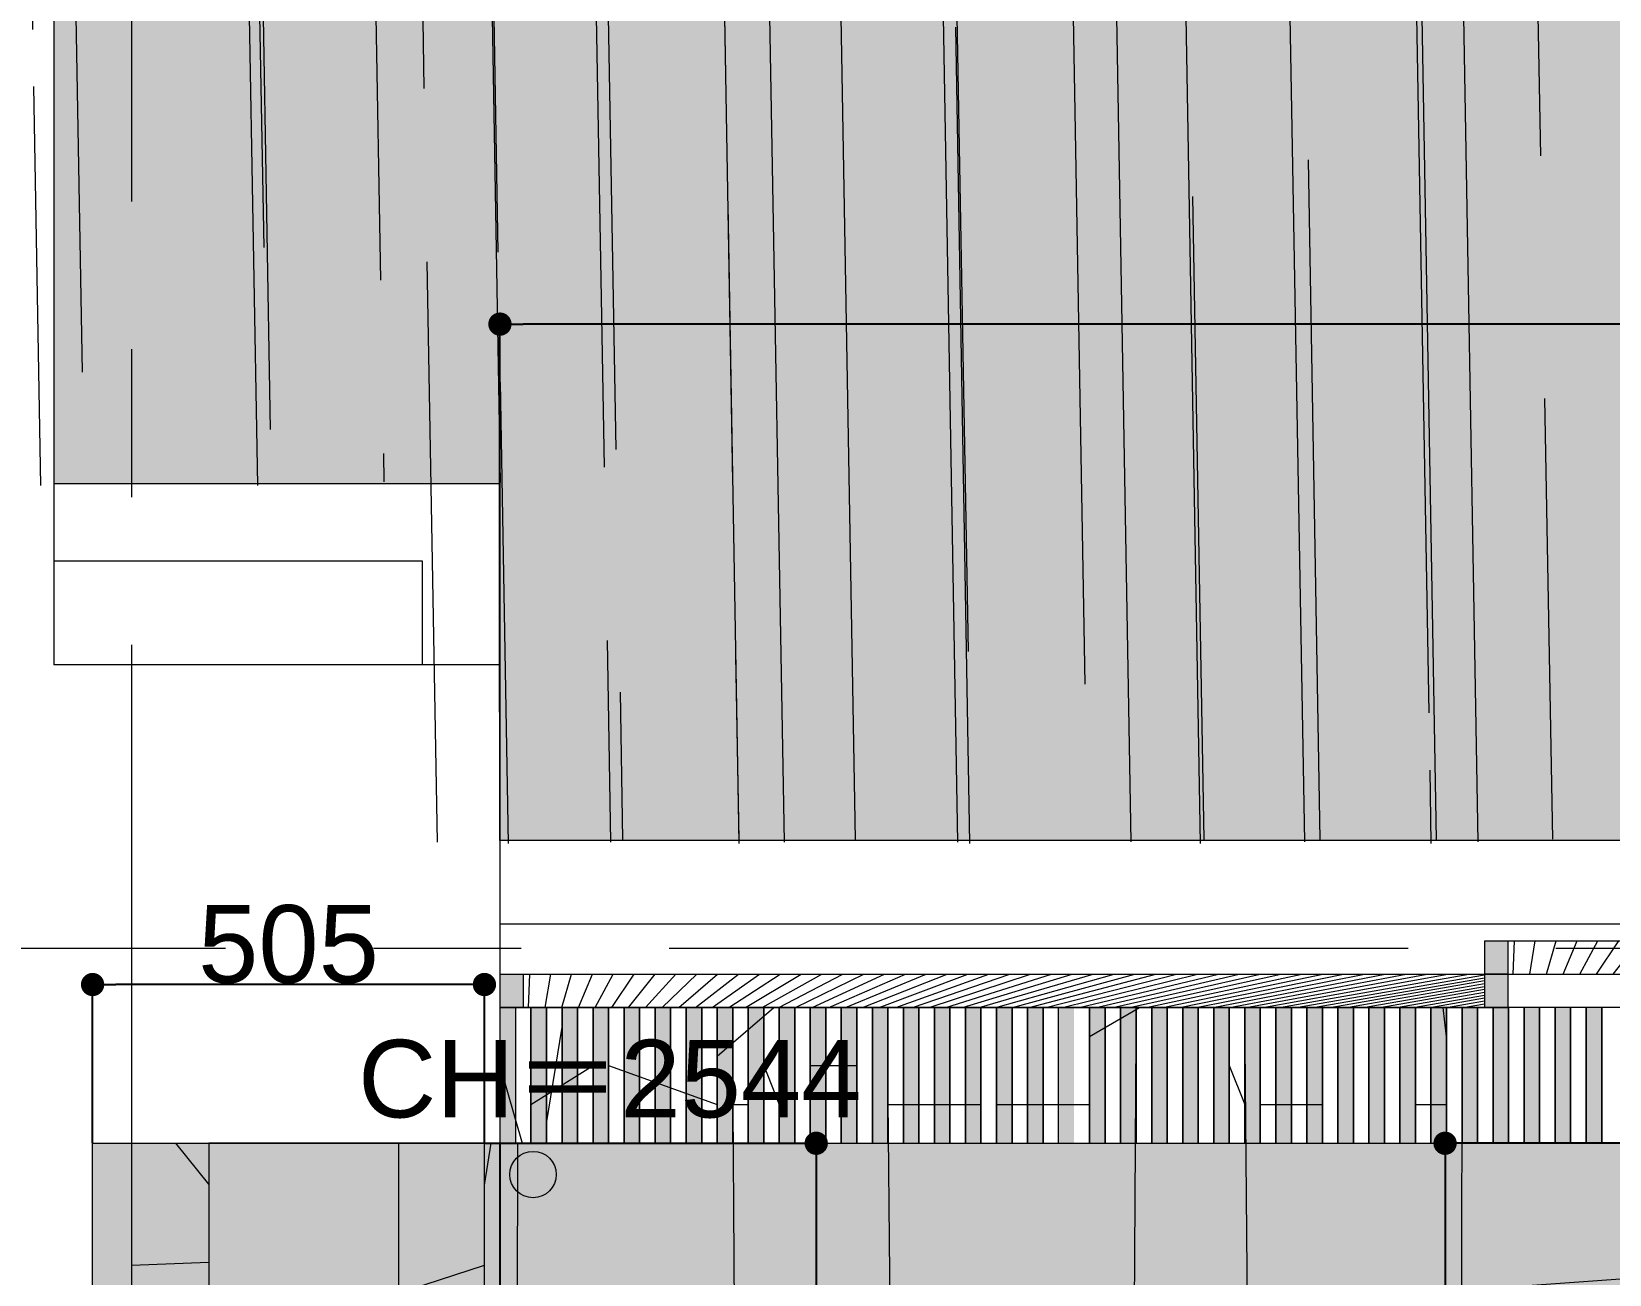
# Model space of a CAD drawing. Header units: millimetres. Extents: x 0 to 1313252738, y -131 to 560100888.
# Drawn here: x 1312631225 to 1312633259, y 560040992 to 560042593 of the extents above; entities that cross this region are included whole.
import ezdxf

# ---------------------------------------------------------------- set-up
doc = ezdxf.new("R2010")
doc.units = ezdxf.units.MM
doc.linetypes.add('CENTERX2', pattern=[101.60000000000001, 63.5, -12.7, 12.7, -12.7])
doc.layers.get('0').update_dxf_attribs({"lineweight": 0})
for name, color, linetype, lineweight in [('0001実測値', 10, 'Continuous', 0), ('0002CH現状', 5, 'Continuous', 0), ('001通り芯', 6, 'CENTERX2', 0), ('002外周躯体', 7, 'Continuous', 13), ('003間仕切り', 7, 'Continuous', 13), ('004寸法', 7, 'Continuous', 0), ('005床材(石)', 7, 'Continuous', 0), ('006サウナヒータ-', 7, 'Continuous', 0), ('009床', 7, 'Continuous', 5), ('グレーチング', 7, 'Continuous', 0), ('建具', 7, 'Continuous', 0), ('棚(木)', 7, 'Continuous', 0), ('石ベンチ', 7, 'Continuous', 13)]:
    doc.layers.add(name, color=color, linetype=linetype, lineweight=lineweight)
doc.styles.add('onnjuku', font='arial.ttf')
doc.dimstyles.new('onnjuku', dxfattribs={"dimtxt": 100, "dimasz": 30, "dimexe": 1.25, "dimexo": 0.625, "dimtad": 1, "dimdec": 0, "dimtxsty": 'onnjuku', "dimblk": 'DOT', "dimcen": 2.5, "dimadec": 0, "dimazin": 0, "dimtfac": 1, "dimtdec": 0, "dimtmove": 0, "dimatfit": 3, "dimfxl": 500, "dimfxlon": 1, "dimarcsym": 0})
pattern_1 = [(180, (68091.55091500282, -10975.83522522449), (-1.42e-14, -228.6), []), (270, (68091.55091500282, -10975.83522522449), (228.6, -4.26e-14), [])]

# ---------------------------------------------------------------- blocks, each defined once
blk = doc.blocks.new('_Dot')
at = {"color": 0, "linetype": 'ByBlock', "lineweight": -2}
blk.add_line((-0.5, 0), (-1, 0), dxfattribs=at)
at = {"color": 0, "linetype": 'ByBlock', "const_width": 0.5}
blk.add_lwpolyline([(-0.25, 0, 1), (0.25, 0, 1)], format="xyb", close=True, dxfattribs=at)
blk = doc.blocks.new('*D136')
at = {"layer": '0001実測値', "color": 0, "lineweight": -2, "transparency": 16777216}
for p, q in [((1312631829.125972, 560041716.4183012), (1312631829.125972, 560042217.6683012)), ((1312638144.125972, 560042216.4183012), (1312631859.125972, 560042216.4183012)), ((1312638174.125972, 560041716.4183012), (1312638174.125972, 560042217.6683012))]:
    blk.add_line(p, q, dxfattribs=at)
at = {"layer": 'Defpoints', "color": 0, "transparency": 16777216}
for p in [(1312631829.125972, 560042216.4183012), (1312631829.125972, 560041160.733134), (1312638174.125972, 560041160.733134)]:
    blk.add_point(p, dxfattribs=at)
at = {"layer": '0001実測値', "color": 0, "lineweight": -2, "transparency": 16777216, "xscale": 30, "yscale": 30, "zscale": 30, "rotation": 180}
blk.add_blockref('_Dot', (1312631829.125972, 560042216.4183012), dxfattribs=at)
at = {"layer": '0001実測値', "color": 0, "lineweight": -2, "transparency": 16777216, "xscale": 30, "yscale": 30, "zscale": 30}
blk.add_blockref('_Dot', (1312638174.125972, 560042216.4183012), dxfattribs=at)
at = {"layer": '0001実測値', "color": 0, "transparency": 16777216, "insert": (1312635001.625972, 560042268.1347065), "char_height": 100, "attachment_point": 5, "style": 'onnjuku'}
blk.add_mtext('6345', dxfattribs=at)
blk = doc.blocks.new('*D137')
at = {"layer": '0002CH現状', "color": 0, "lineweight": -2, "transparency": 16777216}
for p, q in [((1312631829.125972, 560041160.1081394), (1312631829.125972, 560040782.1700566)), ((1312638174.125972, 560041160.1081394), (1312638174.125972, 560040782.1700566)), ((1312631859.125972, 560040783.4200566), (1312638144.125972, 560040783.4200566))]:
    blk.add_line(p, q, dxfattribs=at)
at = {"layer": 'Defpoints', "color": 0, "transparency": 16777216}
for p in [(1312631829.125972, 560041160.7331394), (1312638174.125972, 560041160.7331394), (1312638174.125972, 560040783.4200566)]:
    blk.add_point(p, dxfattribs=at)
at = {"layer": '0002CH現状', "color": 0, "lineweight": -2, "transparency": 16777216, "xscale": 30, "yscale": 30, "zscale": 30, "rotation": 180}
blk.add_blockref('_Dot', (1312631829.125972, 560040783.4200566), dxfattribs=at)
at = {"layer": '0002CH現状', "color": 0, "lineweight": -2, "transparency": 16777216, "xscale": 30, "yscale": 30, "zscale": 30}
blk.add_blockref('_Dot', (1312638174.125972, 560040783.4200566), dxfattribs=at)
at = {"layer": '0002CH現状', "color": 0, "transparency": 16777216, "insert": (1312635001.625972, 560040835.1023554), "char_height": 100, "attachment_point": 5, "style": 'onnjuku'}
blk.add_mtext('6296', dxfattribs=at)
blk = doc.blocks.new('*D98')
at = {"layer": '004寸法', "color": 0, "lineweight": -2, "transparency": 16777216}
for p, q in [((1312633428.500973, 560041160.7331343), (1312633046.034427, 560041160.7331343)), ((1312633047.284427, 560041130.7331343), (1312633047.284427, 560038360.7331344)), ((1312633428.500973, 560038330.7331344), (1312633046.034427, 560038330.7331344))]:
    blk.add_line(p, q, dxfattribs=at)
at = {"layer": 'Defpoints', "color": 0, "transparency": 16777216}
for p in [(1312633429.125973, 560041160.7331343), (1312633047.284427, 560038330.7331344), (1312633429.125973, 560038330.7331344)]:
    blk.add_point(p, dxfattribs=at)
at = {"layer": '004寸法', "color": 0, "lineweight": -2, "transparency": 16777216, "xscale": 30, "yscale": 30, "zscale": 30}
for p, rotation in [((1312633047.284427, 560041160.7331343), 90), ((1312633047.284427, 560038330.7331344), 270)]:
    blk.add_blockref('_Dot', p, dxfattribs=dict(at, rotation=rotation))
at = {"layer": '004寸法', "color": 0, "transparency": 16777216, "insert": (1312632995.568022, 560039745.7331339), "char_height": 100, "attachment_point": 5, "rotation": 90, "style": 'onnjuku'}
blk.add_mtext('2830', dxfattribs=at)
blk = doc.blocks.new('*D116')
at = {"layer": '004寸法', "color": 0, "lineweight": -2, "transparency": 16777216}
for p, q in [((1312631809.750972, 560041160.7331394), (1312632238.045598, 560041160.7331394)), ((1312632236.795598, 560041130.7331394), (1312632236.795598, 560036022.2331343)), ((1312631809.750972, 560035992.2331343), (1312632238.045598, 560035992.2331343))]:
    blk.add_line(p, q, dxfattribs=at)
at = {"layer": 'Defpoints', "color": 0, "transparency": 16777216}
for p in [(1312631809.125972, 560041160.7331394), (1312631809.125972, 560035992.2331343), (1312632236.795598, 560035992.2331343)]:
    blk.add_point(p, dxfattribs=at)
at = {"layer": '004寸法', "color": 0, "lineweight": -2, "transparency": 16777216, "xscale": 30, "yscale": 30, "zscale": 30}
for p, rotation in [((1312632236.795598, 560041160.7331394), 90), ((1312632236.795598, 560035992.2331343), 270)]:
    blk.add_blockref('_Dot', p, dxfattribs=dict(at, rotation=rotation))
at = {"layer": '004寸法', "color": 0, "transparency": 16777216, "insert": (1312632185.113299, 560038576.4831363), "char_height": 100, "attachment_point": 5, "rotation": 90, "style": 'onnjuku'}
blk.add_mtext('5169', dxfattribs=at)
blk = doc.blocks.new('*D117')
at = {"layer": '004寸法', "color": 0, "lineweight": -2, "transparency": 16777216}
for p, q in [((1312631304.125972, 560041161.3581394), (1312631304.125972, 560041366.5473938)), ((1312631779.125971, 560041365.2973938), (1312631334.125972, 560041365.2973938)), ((1312631809.125971, 560041161.3581392), (1312631809.125971, 560041366.5473938))]:
    blk.add_line(p, q, dxfattribs=at)
at = {"layer": 'Defpoints', "color": 0, "transparency": 16777216}
for p in [(1312631304.125972, 560041365.2973938), (1312631304.125972, 560041160.7331392), (1312631809.125971, 560041160.7331392)]:
    blk.add_point(p, dxfattribs=at)
at = {"layer": '004寸法', "color": 0, "lineweight": -2, "transparency": 16777216, "xscale": 30, "yscale": 30, "zscale": 30, "rotation": 180}
blk.add_blockref('_Dot', (1312631304.125972, 560041365.2973938), dxfattribs=at)
at = {"layer": '004寸法', "color": 0, "lineweight": -2, "transparency": 16777216, "xscale": 30, "yscale": 30, "zscale": 30}
blk.add_blockref('_Dot', (1312631809.125971, 560041365.2973938), dxfattribs=at)
at = {"layer": '004寸法', "color": 0, "transparency": 16777216, "insert": (1312631556.625972, 560041416.9796927), "char_height": 100, "attachment_point": 5, "style": 'onnjuku'}
blk.add_mtext('505', dxfattribs=at)

msp = doc.modelspace()

# ---------------------------------------------------------------- hatches: boundary and pattern name
at = {"layer": '0002CH現状', "transparency": 33554687}
h = msp.add_hatch(color=5, dxfattribs=at)
h.dxf.hatch_style = 1
h.paths.add_polyline_path([(1312631841.860648, 560041120.4146897, 1), (1312631901.675603, 560041120.4146897, 1)])
at = {"layer": '005床材(石)', "true_color": 0x4a4a4a, "transparency": 33554597}
h = msp.add_hatch(color=251, dxfattribs=at)
h.dxf.hatch_style = 1
h.paths.add_polyline_path([(1312631454.125972, 560041160.7331392), (1312631354.125972, 560041160.7331392), (1312631354.125972, 560035992.2331342), (1312631454.125972, 560035992.2331342)])
h.paths.add_polyline_path([(1312631354.125972, 560041160.7331392), (1312631304.125972, 560041160.7331392), (1312631304.125972, 560035992.2331342), (1312631354.125972, 560035992.2331342)])
h.paths.add_polyline_path([(1312631809.125971, 560041160.7331392), (1312631454.125972, 560041160.7331392), (1312631454.125972, 560035992.2331342), (1312631809.125971, 560035992.2331342)])
at = {"layer": '005床材(石)', "true_color": 0x939598, "transparency": 33554556}
h = msp.add_hatch(color=252, dxfattribs=at)
h.dxf.hatch_style = 1
h.paths.add_polyline_path([(1312636513.966737, 560036011.4351348), (1312638713.966737, 560036011.4351348), (1312638704.125972, 560038330.733134), (1312633429.125972, 560038330.733134), (1312633429.125972, 560041160.7331392), (1312631829.125972, 560041160.7331392), (1312631809.125971, 560041160.7331392), (1312631809.125972, 560035992.2331342), (1312631854.125972, 560035992.2331342), (1312632134.125972, 560035992.2331342), (1312632134.125972, 560035967.233134), (1312631854.125972, 560035967.233134), (1312631854.125972, 560035762.233134), (1312632949.125972, 560035762.233134), (1312632949.125972, 560035967.233134), (1312632709.125972, 560035967.233134), (1312632709.125972, 560035992.2331342), (1312633219.125972, 560035992.2331342), (1312633219.125972, 560035967.233134), (1312632979.125972, 560035967.233134), (1312632979.125972, 560035762.233134), (1312634029.125972, 560035762.233134), (1312634029.125972, 560035967.233134), (1312633794.125972, 560035967.233134), (1312633794.125972, 560035992.2331342), (1312634059.125972, 560035992.2331342), (1312634059.125972, 560035762.233134), (1312636504.125972, 560035762.233134), (1312636504.125972, 560035862.233134), (1312636504.125972, 560035962.233134)])
h.paths.add_polyline_path([(1312635514.125972, 560035037.233134), (1312636484.249844, 560035037.4254731), (1312636484.249844, 560035057.4433168), (1312636484.125972, 560035642.2331342), (1312636484.125972, 560035662.233134), (1312636504.125972, 560035662.233134), (1312636504.125972, 560035762.233134), (1312634059.125972, 560035762.233134), (1312634059.125972, 560034902.233134), (1312634059.125972, 560033177.233134), (1312635514.125972, 560033177.233134)])
h.paths.add_polyline_path([(1312634029.125972, 560035762.233134), (1312632979.125972, 560035762.233134), (1312632979.125972, 560034902.233134), (1312634029.125972, 560034902.233134)])
h.paths.add_polyline_path([(1312632949.125972, 560035762.233134), (1312631854.125972, 560035762.233134), (1312631854.125972, 560034902.233134), (1312632949.125972, 560034902.233134)])
at = {"layer": '006サウナヒータ-', "transparency": 33554556}
h = msp.add_hatch(dxfattribs=at)
h.set_pattern_fill('ANSI37', color=0, scale=72, angle=135)
h.set_pattern_definition(pattern_1)
h.paths.add_polyline_path([(1312633429.125972, 560041160.733134), (1312635001.625972, 560041160.733134), (1312635001.625972, 560041412.233134), (1312634397.125972, 560041412.233134), (1312634397.125972, 560041378.7331392), (1312633098.125972, 560041378.7331392), (1312633098.125972, 560041335.7331392), (1312633109.125987, 560041335.7331392), (1312633109.125987, 560041160.7331328), (1312633109.125987, 560041160.7331327), (1312633109.125987, 560041335.7331392), (1312633089.125987, 560041335.7331392), (1312633089.125987, 560041160.733133), (1312633089.125987, 560041160.7331328), (1312633089.125987, 560041335.7331392), (1312633069.125987, 560041335.7331392), (1312633069.125986, 560041160.7331331), (1312633069.125987, 560041160.733133), (1312633069.125987, 560041335.7331392), (1312633049.125986, 560041335.7331392), (1312633049.125986, 560041160.7331332), (1312633049.125986, 560041160.7331331), (1312633049.125986, 560041335.7331392), (1312633029.125986, 560041335.7331392), (1312633029.125986, 560041160.7331333), (1312633029.125986, 560041160.7331332), (1312633029.125986, 560041335.7331392), (1312633009.125986, 560041335.7331392), (1312633009.125986, 560041160.7331334), (1312633009.125986, 560041160.7331333), (1312633009.125986, 560041335.7331392), (1312632989.125986, 560041335.7331392), (1312632989.125986, 560041160.7331334), (1312632989.125986, 560041160.7331333), (1312632989.125986, 560041335.7331392), (1312632969.125985, 560041335.7331392), (1312632969.125985, 560041160.7331336), (1312632969.125985, 560041160.7331334), (1312632969.125985, 560041335.7331392), (1312632949.125985, 560041335.7331392), (1312632949.125985, 560041160.7331336), (1312632949.125985, 560041160.7331336), (1312632949.125985, 560041335.7331392), (1312632929.125985, 560041335.7331392), (1312632929.125985, 560041160.7331338), (1312632929.125985, 560041160.7331336), (1312632929.125985, 560041335.7331392), (1312632909.125985, 560041335.7331392), (1312632909.125985, 560041160.7331339), (1312632909.125985, 560041160.7331338), (1312632909.125985, 560041335.7331392), (1312632889.125985, 560041335.7331392), (1312632889.125984, 560041160.733134), (1312632889.125985, 560041160.7331339), (1312632889.125985, 560041335.7331392), (1312632869.125984, 560041335.7331392), (1312632869.125984, 560041160.733134), (1312632869.125984, 560041160.733134), (1312632869.125984, 560041335.7331392), (1312632849.125984, 560041335.7331392), (1312632849.125984, 560041160.733134), (1312632849.125984, 560041160.733134), (1312632849.125984, 560041335.7331392), (1312632829.125984, 560041335.7331392), (1312632829.125983, 560041160.7331342), (1312632829.125984, 560041160.733134), (1312632829.125984, 560041335.7331392), (1312632809.125984, 560041335.7331392), (1312632809.125983, 560041160.7331343), (1312632809.125984, 560041160.7331342), (1312632809.125984, 560041335.7331392), (1312632789.125983, 560041335.7331392), (1312632789.125983, 560041160.7331345), (1312632789.125983, 560041160.7331343), (1312632789.125983, 560041335.7331392), (1312632769.125983, 560041335.7331392), (1312632769.125983, 560041160.7331346), (1312632769.125983, 560041160.7331345), (1312632769.125983, 560041335.7331392), (1312632749.125983, 560041335.7331392), (1312632749.125983, 560041160.7331346), (1312632749.125983, 560041160.7331346), (1312632749.125983, 560041335.7331392), (1312632729.125983, 560041335.7331392), (1312632729.125982, 560041160.7331349), (1312632729.125983, 560041160.7331346), (1312632729.125983, 560041335.7331392), (1312632709.125982, 560041335.7331392), (1312632709.125982, 560041160.7331349), (1312632709.125982, 560041160.7331346), (1312632709.125982, 560041335.7331392), (1312632689.125982, 560041335.7331392), (1312632689.125982, 560041160.7331349), (1312632689.125982, 560041160.7331349), (1312632689.125982, 560041335.7331392), (1312632669.125982, 560041335.7331392), (1312632669.125982, 560041160.733135), (1312632669.125982, 560041160.7331349), (1312632669.125982, 560041335.7331392), (1312632649.125982, 560041335.7331392), (1312632649.125981, 560041160.7331351), (1312632649.125982, 560041160.733135), (1312632649.125982, 560041335.7331392), (1312632629.125981, 560041335.7331392), (1312632629.125981, 560041160.7331353), (1312632629.125981, 560041160.7331351), (1312632629.125981, 560041335.7331392), (1312632609.125981, 560041335.7331392), (1312632609.125981, 560041160.7331353), (1312632609.125981, 560041160.7331353), (1312632609.125981, 560041335.7331392), (1312632589.125981, 560041335.7331392), (1312632589.125981, 560041160.7331357), (1312632589.125981, 560041160.7331353), (1312632589.125981, 560041335.7331392), (1312632529.12598, 560041335.7331392), (1312632529.12598, 560041160.7331357), (1312632529.12598, 560041160.7331357), (1312632529.12598, 560041335.7331392), (1312632509.12598, 560041335.7331392), (1312632509.12598, 560041160.7331358), (1312632509.12598, 560041160.7331357), (1312632509.12598, 560041335.7331392), (1312632489.12598, 560041335.7331392), (1312632489.125979, 560041160.733136), (1312632489.12598, 560041160.7331358), (1312632489.12598, 560041335.7331392), (1312632469.125979, 560041335.7331392), (1312632469.125979, 560041160.7331362), (1312632469.125979, 560041160.733136), (1312632469.125979, 560041335.7331392), (1312632449.125979, 560041335.7331392), (1312632449.125979, 560041160.7331363), (1312632449.125979, 560041160.7331362), (1312632449.125979, 560041335.7331392), (1312632429.125979, 560041335.7331392), (1312632429.125979, 560041160.7331363), (1312632429.125979, 560041160.7331363), (1312632429.125979, 560041335.7331392), (1312632409.125979, 560041335.7331392), (1312632409.125979, 560041160.7331363), (1312632409.125979, 560041160.7331363), (1312632409.125979, 560041335.7331392), (1312632389.125979, 560041335.7331392), (1312632389.125978, 560041160.7331365), (1312632389.125979, 560041160.7331363), (1312632389.125979, 560041335.7331392), (1312632369.125978, 560041335.7331392), (1312632369.125978, 560041160.7331367), (1312632369.125978, 560041160.7331365), (1312632369.125978, 560041335.7331392), (1312632349.125978, 560041335.7331392), (1312632349.125978, 560041160.7331368), (1312632349.125978, 560041160.7331367), (1312632349.125978, 560041335.7331392), (1312632329.125978, 560041335.7331392), (1312632329.125978, 560041160.7331369), (1312632329.125978, 560041160.7331368), (1312632329.125978, 560041335.7331392), (1312632309.125978, 560041335.7331392), (1312632309.125977, 560041160.733137), (1312632309.125978, 560041160.7331369), (1312632309.125978, 560041335.7331392), (1312632289.125977, 560041335.7331392), (1312632289.125977, 560041160.7331371), (1312632289.125977, 560041160.733137), (1312632289.125977, 560041335.7331392), (1312632269.125977, 560041335.7331392), (1312632269.125977, 560041160.7331371), (1312632269.125977, 560041160.733137), (1312632269.125977, 560041335.7331392), (1312632249.125977, 560041335.7331392), (1312632249.125977, 560041160.7331372), (1312632249.125977, 560041160.7331371), (1312632249.125977, 560041335.7331392), (1312632229.125977, 560041335.7331392), (1312632229.125976, 560041160.7331372), (1312632229.125977, 560041160.7331372), (1312632229.125977, 560041335.7331392), (1312632209.125977, 560041335.7331392), (1312632209.125976, 560041160.7331374), (1312632209.125977, 560041160.7331372), (1312632209.125977, 560041335.7331392), (1312632189.125976, 560041335.7331392), (1312632189.125976, 560041160.7331376), (1312632189.125976, 560041160.7331374), (1312632189.125976, 560041335.7331392), (1312632169.125976, 560041335.7331392), (1312632169.125976, 560041160.7331377), (1312632169.125976, 560041160.7331376), (1312632169.125976, 560041335.7331392), (1312632149.125976, 560041335.7331392), (1312632149.125976, 560041160.7331378), (1312632149.125976, 560041160.7331377), (1312632149.125976, 560041335.7331392), (1312632129.125975, 560041335.7331392), (1312632129.125975, 560041160.7331378), (1312632129.125975, 560041160.7331377), (1312632129.125975, 560041335.7331392), (1312632109.125975, 560041335.7331392), (1312632109.125975, 560041160.733138), (1312632109.125975, 560041160.7331378), (1312632109.125975, 560041335.7331392), (1312632089.125975, 560041335.7331392), (1312632089.125975, 560041160.733138), (1312632089.125975, 560041160.733138), (1312632089.125975, 560041335.7331392), (1312632069.125975, 560041335.7331392), (1312632069.125974, 560041160.7331381), (1312632069.125975, 560041160.733138), (1312632069.125975, 560041335.7331392), (1312632049.125975, 560041335.7331392), (1312632049.125974, 560041160.7331383), (1312632049.125975, 560041160.7331381), (1312632049.125975, 560041335.7331392), (1312632029.125974, 560041335.7331392), (1312632029.125974, 560041160.7331383), (1312632029.125974, 560041160.7331383), (1312632029.125974, 560041335.7331392), (1312632009.125974, 560041335.7331392), (1312632009.125974, 560041160.7331384), (1312632009.125974, 560041160.7331383), (1312632009.125974, 560041335.7331392), (1312631989.125974, 560041335.7331392), (1312631989.125973, 560041160.7331384), (1312631989.125974, 560041160.7331383), (1312631989.125974, 560041335.7331392), (1312631969.125974, 560041335.7331392), (1312631969.125973, 560041160.7331387), (1312631969.125974, 560041160.7331384), (1312631969.125974, 560041335.7331392), (1312631949.125973, 560041335.7331392), (1312631949.125973, 560041160.7331388), (1312631949.125973, 560041160.7331387), (1312631949.125973, 560041335.7331392), (1312631929.125973, 560041335.7331392), (1312631929.125973, 560041160.7331388), (1312631929.125973, 560041160.7331388), (1312631929.125973, 560041335.7331392), (1312631909.125973, 560041335.7331392), (1312631909.125973, 560041160.7331389), (1312631909.125973, 560041160.7331388), (1312631909.125973, 560041335.7331392), (1312631889.125973, 560041335.7331392), (1312631889.125972, 560041160.7331392), (1312631889.125973, 560041160.7331389), (1312631889.125973, 560041335.7331392), (1312631869.125972, 560041335.7331392), (1312631869.125972, 560041160.7331392), (1312631849.125972, 560041160.7331392), (1312631849.125972, 560041335.7331392), (1312631829.125972, 560041335.7331392), (1312631829.125972, 560041160.7331392), (1312631809.125971, 560041160.7331392), (1312631809.125972, 560035992.2331342), (1312631854.125972, 560035992.2331342), (1312632134.125972, 560035992.2331342), (1312632134.125972, 560035967.233134), (1312631854.125972, 560035967.233134), (1312631854.125972, 560035762.233134), (1312632949.125972, 560035762.233134), (1312632949.125972, 560035967.233134), (1312632709.125972, 560035967.233134), (1312632709.125972, 560035992.2331342), (1312633219.125972, 560035992.2331342), (1312633219.125972, 560035967.233134), (1312632979.125972, 560035967.233134), (1312632979.125972, 560035762.233134), (1312634029.125972, 560035762.233134), (1312634029.125972, 560035967.233134), (1312633794.125972, 560035967.233134), (1312633794.125972, 560035992.2331342), (1312634059.125972, 560035992.2331342), (1312634059.125972, 560035762.233134), (1312636504.125972, 560035762.233134), (1312636504.125972, 560035862.233134), (1312636504.125972, 560035962.233134), (1312636544.972286, 560036012.233134), (1312638744.972287, 560036012.233134), (1312638704.125972, 560038330.733134), (1312633429.125972, 560038330.733134)])
h.paths.add_polyline_path([(1312636484.249844, 560035057.4433168), (1312636484.125972, 560035642.2331342), (1312636484.125972, 560035662.233134), (1312636504.125972, 560035662.233134), (1312636504.125972, 560035762.233134), (1312634059.125972, 560035762.233134), (1312634059.125972, 560034902.233134), (1312634059.125972, 560033177.233134), (1312635514.125972, 560033177.233134), (1312635514.125972, 560035037.233134), (1312636484.249844, 560035037.4254731)])
h.paths.add_polyline_path([(1312634029.125972, 560035762.233134), (1312632979.125972, 560035762.233134), (1312632979.125972, 560034902.233134), (1312634029.125972, 560034902.233134)])
h.paths.add_polyline_path([(1312632949.125972, 560035762.233134), (1312631854.125972, 560035762.233134), (1312631854.125972, 560034902.233134), (1312632949.125972, 560034902.233134)])
at = {"layer": '009床', "true_color": 0x8e5f01, "transparency": 33554687}
h = msp.add_hatch(dxfattribs=at)
h.set_pattern_fill('AR-RROOF', color=46, scale=8.799999999999997, angle=91)
h.set_pattern_definition([(90.99999999999994, (68091.55091500282, -10975.83522522449), (-232.0680729724521, 487.7681431201229), [3352.8, -447.0399999999998, 1117.6, -223.5199999999999]), (90.99999999999994, (67974.61965728263, -10680.54938359552), (-293.3353606855426, -228.6742361308824), [670.5599999999998, -73.76159999999999, 1341.12, -167.64]), (90.99999999999994, (67899.63737076122, -10867.40806441765), (-170.0205928819892, 1159.513331006857), [1788.159999999999, -312.928, 894.0799999999997, -223.5199999999999])])
h.paths.add_polyline_path([(1312638729.125972, 560044912.233134), (1312631354.125972, 560044912.233134), (1312631354.125972, 560042010.7331394), (1312631829.125973, 560042010.7331394), (1312631829.125972, 560041777.233134), (1312631829.125972, 560041550.7331368), (1312635001.625972, 560041550.7331368), (1312636875.125972, 560041550.7331368), (1312636875.125972, 560041550.7331392), (1312636905.125972, 560041550.7331392), (1312638174.125972, 560041550.7331392), (1312638174.125972, 560042010.733134), (1312638729.125972, 560042010.733134)])
at = {"layer": 'グレーチング', "true_color": 0x939598}
h = msp.add_hatch(color=252, dxfattribs=at)
h.dxf.hatch_style = 1
h.paths.add_polyline_path([(1312631849.125972, 560041335.7331392), (1312631829.125972, 560041335.7331392), (1312631829.125972, 560041160.7331392), (1312631849.125972, 560041160.7331392)])
h.paths.add_polyline_path([(1312631889.125973, 560041335.7331392), (1312631869.125972, 560041335.7331392), (1312631869.125972, 560041160.7331392), (1312631889.125972, 560041160.7331392)])
h.paths.add_polyline_path([(1312631929.125973, 560041335.7331392), (1312631909.125973, 560041335.7331392), (1312631909.125973, 560041160.7331392), (1312631929.125973, 560041160.7331392)])
h.paths.add_polyline_path([(1312631969.125974, 560041335.7331392), (1312631949.125973, 560041335.7331392), (1312631949.125973, 560041160.7331392), (1312631969.125973, 560041160.7331392)])
h.paths.add_polyline_path([(1312632009.125974, 560041335.7331392), (1312631989.125974, 560041335.7331392), (1312631989.125974, 560041160.7331392), (1312632009.125974, 560041160.7331392)])
h.paths.add_polyline_path([(1312632049.125975, 560041335.7331392), (1312632029.125974, 560041335.7331392), (1312632029.125974, 560041160.7331392), (1312632049.125974, 560041160.7331392)])
h.paths.add_polyline_path([(1312632089.125975, 560041335.7331389), (1312632069.125975, 560041335.7331389), (1312632069.125975, 560041160.7331392), (1312632089.125975, 560041160.7331392)])
h.paths.add_polyline_path([(1312632129.125975, 560041335.7331389), (1312632109.125975, 560041335.7331389), (1312632109.125975, 560041160.7331392), (1312632129.125975, 560041160.7331392)])
h.paths.add_polyline_path([(1312632169.125976, 560041335.7331389), (1312632149.125976, 560041335.7331389), (1312632149.125976, 560041160.7331392), (1312632169.125976, 560041160.7331392)])
h.paths.add_polyline_path([(1312632209.125977, 560041335.7331389), (1312632189.125976, 560041335.7331389), (1312632189.125976, 560041160.7331392), (1312632209.125976, 560041160.7331392)])
h.paths.add_polyline_path([(1312632249.125977, 560041335.7331389), (1312632229.125977, 560041335.7331389), (1312632229.125977, 560041160.7331392), (1312632249.125977, 560041160.7331392)])
h.paths.add_polyline_path([(1312632289.125977, 560041335.7331389), (1312632269.125977, 560041335.7331389), (1312632269.125977, 560041160.7331392), (1312632289.125977, 560041160.7331392)])
h.paths.add_polyline_path([(1312632329.125978, 560041335.7331389), (1312632309.125978, 560041335.7331389), (1312632309.125978, 560041160.7331392), (1312632329.125978, 560041160.7331392)])
h.paths.add_polyline_path([(1312632369.125978, 560041335.7331388), (1312632349.125978, 560041335.7331388), (1312632349.125978, 560041160.7331392), (1312632369.125978, 560041160.7331392)])
h.paths.add_polyline_path([(1312632409.125979, 560041335.7331388), (1312632389.125979, 560041335.7331388), (1312632389.125979, 560041160.7331392), (1312632409.125979, 560041160.7331392)])
h.paths.add_polyline_path([(1312632449.125979, 560041335.7331388), (1312632429.125979, 560041335.7331388), (1312632429.125979, 560041160.7331392), (1312632449.125979, 560041160.7331392)])
h.paths.add_polyline_path([(1312632489.12598, 560041335.7331388), (1312632469.125979, 560041335.7331388), (1312632469.125979, 560041160.7331392), (1312632489.125979, 560041160.7331392)])
h.paths.add_polyline_path([(1312632529.12598, 560041335.7331387), (1312632509.12598, 560041335.7331387), (1312632509.12598, 560041160.7331392), (1312632529.12598, 560041160.7331392)])
h = msp.add_hatch(color=252, dxfattribs=at)
h.dxf.hatch_style = 1
h.paths.add_polyline_path([(1312632569.125981, 560041335.7331357), (1312632549.125981, 560041335.7331357), (1312632549.125981, 560041160.7331357), (1312632569.125981, 560041160.7331357)])
h.paths.add_polyline_path([(1312632609.125981, 560041335.7331357), (1312632589.125981, 560041335.7331357), (1312632589.125981, 560041160.7331357), (1312632609.125981, 560041160.7331357)])
h.paths.add_polyline_path([(1312632649.125982, 560041335.7331353), (1312632629.125981, 560041335.7331353), (1312632629.125981, 560041160.7331357), (1312632649.125981, 560041160.7331357)])
h.paths.add_polyline_path([(1312632689.125982, 560041335.7331353), (1312632669.125982, 560041335.7331353), (1312632669.125982, 560041160.7331357), (1312632689.125982, 560041160.7331357)])
h.paths.add_polyline_path([(1312632729.125983, 560041335.7331353), (1312632709.125982, 560041335.7331353), (1312632709.125982, 560041160.7331357), (1312632729.125982, 560041160.7331357)])
h.paths.add_polyline_path([(1312632769.125983, 560041335.7331353), (1312632749.125983, 560041335.7331353), (1312632749.125983, 560041160.7331357), (1312632769.125983, 560041160.7331357)])
h.paths.add_polyline_path([(1312632809.125984, 560041335.7331353), (1312632789.125983, 560041335.7331353), (1312632789.125983, 560041160.7331357), (1312632809.125983, 560041160.7331357)])
h.paths.add_polyline_path([(1312632849.125984, 560041335.7331353), (1312632829.125984, 560041335.7331353), (1312632829.125984, 560041160.7331357), (1312632849.125984, 560041160.7331357)])
h.paths.add_polyline_path([(1312632889.125985, 560041335.7331353), (1312632869.125984, 560041335.7331353), (1312632869.125984, 560041160.7331357), (1312632889.125984, 560041160.7331357)])
h.paths.add_polyline_path([(1312632929.125985, 560041335.7331351), (1312632909.125985, 560041335.7331353), (1312632909.125985, 560041160.7331357), (1312632929.125985, 560041160.7331357)])
h.paths.add_polyline_path([(1312632969.125985, 560041335.7331351), (1312632949.125985, 560041335.7331351), (1312632949.125985, 560041160.7331357), (1312632969.125985, 560041160.7331357)])
h.paths.add_polyline_path([(1312633009.125986, 560041335.7331351), (1312632989.125986, 560041335.7331351), (1312632989.125986, 560041160.7331357), (1312633009.125986, 560041160.7331357)])
h.paths.add_polyline_path([(1312633049.125986, 560041335.7331351), (1312633029.125986, 560041335.7331351), (1312633029.125986, 560041160.7331357), (1312633049.125986, 560041160.7331357)])
h.paths.add_polyline_path([(1312633089.125987, 560041335.733135), (1312633069.125987, 560041335.733135), (1312633069.125987, 560041160.7331357), (1312633089.125987, 560041160.7331357)])
h.paths.add_polyline_path([(1312633129.125987, 560041335.733135), (1312633109.125987, 560041335.733135), (1312633109.125987, 560041160.7331357), (1312633129.125987, 560041160.7331357)])
h.paths.add_polyline_path([(1312633169.125988, 560041335.733135), (1312633149.125988, 560041335.733135), (1312633149.125987, 560041160.7331357), (1312633169.125988, 560041160.7331357)])
h.paths.add_polyline_path([(1312633209.125988, 560041335.733135), (1312633189.125988, 560041335.733135), (1312633189.125988, 560041160.7331357), (1312633209.125988, 560041160.7331357)])
h.paths.add_polyline_path([(1312633249.125989, 560041335.7331349), (1312633229.125989, 560041335.7331349), (1312633229.125989, 560041160.7331357), (1312633249.125989, 560041160.7331357)])
at = {"layer": '建具', "true_color": 0x636466}
h = msp.add_hatch(color=251, dxfattribs=at)
h.dxf.hatch_style = 1
h.paths.add_polyline_path([(1312633128.125972, 560041421.7331392), (1312633098.125972, 560041421.7331392), (1312633098.125972, 560041378.7331392), (1312633128.125972, 560041378.7331392)])
at = {"layer": '建具', "true_color": 0x7aafdf}
h = msp.add_hatch(dxfattribs=at)
h.set_pattern_fill('ANSI31', color=143, scale=3.5, angle=163.9999999999999)
h.set_pattern_definition([(209, (99725.29896211623, -6545.955320239066), (5.387446904987415, -9.719211495586537), [])])
h.paths.add_polyline_path([(1312634367.125972, 560041421.7331392), (1312633128.125972, 560041421.7331392), (1312633128.125972, 560041378.7331392), (1312634367.125972, 560041378.7331392)])
at = {"layer": '建具', "true_color": 0x636466}
h = msp.add_hatch(color=251, dxfattribs=at)
h.dxf.hatch_style = 1
h.paths.add_polyline_path([(1312631859.125972, 560041378.7331392), (1312631829.125972, 560041378.7331392), (1312631829.125972, 560041335.7331392), (1312631859.125972, 560041335.7331392)])
at = {"layer": '建具', "true_color": 0x7aafdf}
h = msp.add_hatch(dxfattribs=at)
h.set_pattern_fill('ANSI31', color=143, scale=3.5, angle=163.9999999999999)
h.set_pattern_definition([(209, (98456.29896211623, -6588.955320239067), (5.387446904987415, -9.719211495586537), [])])
h.paths.add_polyline_path([(1312633098.125972, 560041378.7331392), (1312631859.125972, 560041378.7331392), (1312631859.125972, 560041335.7331392), (1312633098.125972, 560041335.7331392)])
at = {"layer": '建具', "true_color": 0x636466}
h = msp.add_hatch(color=251, dxfattribs=at)
h.dxf.hatch_style = 1
h.paths.add_polyline_path([(1312633128.125972, 560041378.7331392), (1312633098.125972, 560041378.7331392), (1312633098.125972, 560041335.7331392), (1312633128.125972, 560041335.7331392)])
at = {"layer": '棚(木)', "true_color": 0xe6c6a8, "transparency": 33554556}
h = msp.add_hatch(color=9, dxfattribs=at)
h.dxf.hatch_style = 1
h.paths.add_polyline_path([(1312638729.125972, 560044912.233134), (1312631354.125972, 560044912.233134), (1312631354.125972, 560042010.7331394), (1312631829.125973, 560042010.7331394), (1312631829.125972, 560041777.233134), (1312631829.125972, 560041550.7331368), (1312635001.625972, 560041550.7331368), (1312636875.125972, 560041550.7331368), (1312636875.125972, 560041550.7331392), (1312636905.125972, 560041550.7331392), (1312638174.125972, 560041550.7331392), (1312638174.125972, 560042010.733134), (1312638729.125972, 560042010.733134)])
h.paths.add_polyline_path([(1312631354.125972, 560044912.233134), (1312631254.125972, 560044912.233134), (1312631254.125972, 560042010.7331394), (1312631354.125972, 560042010.7331394)])
at = {"layer": '石ベンチ', "true_color": 0x636466}
h = msp.add_hatch(dxfattribs=at)
h.set_pattern_fill('ANSI37', color=251, scale=72, angle=135)
h.set_pattern_definition(pattern_1)
h.paths.add_polyline_path([(1312631809.125971, 560041160.7331394), (1312631454.125972, 560041160.7331394), (1312631454.125972, 560035992.2331342), (1312631809.125972, 560035992.2331342)])
h.paths.add_polyline_path([(1312631454.125972, 560041160.7331392), (1312631354.125973, 560041160.7331392), (1312631354.125972, 560035992.2331342), (1312631454.125972, 560035992.2331342)])

# ---------------------------------------------------------------- linework, layer by layer
at = {"layer": '0002CH現状'}
msp.add_circle((1312631871.768126, 560041120.4146897), 29.90747730745687, dxfattribs=at)
at = {"layer": '001通り芯', "ltscale": 15}
for p, q in [((1312631354.125972, 560049423.0251412), (1312631354.125972, 560030377.2331343)), ((1312622903.022148, 560041412.233134), (1312652103.029505, 560041412.233134))]:
    msp.add_line(p, q, dxfattribs=at)
at = {"layer": '002外周躯体'}
for p, q in [((1312631254.125972, 560046712.233134), (1312631254.125972, 560041777.233134)), ((1312631829.125972, 560041777.233134), (1312631254.125972, 560041777.233134)), ((1312631304.125972, 560030877.2331343), (1312631304.125972, 560041160.7331392)), ((1312631304.125972, 560041160.7331392), (1312631829.125972, 560041160.7331394)), ((1312631354.125972, 560041160.7331392), (1312631829.125972, 560041160.7331392))]:
    msp.add_line(p, q, dxfattribs=at)
at = {"layer": '003間仕切り'}
for p, q in [((1312631829.125972, 560041777.233134), (1312631829.125973, 560042010.7331394)), ((1312631729.125972, 560041777.233134), (1312631729.125972, 560041910.7331394)), ((1312631829.125972, 560041710.733134), (1312631829.125972, 560041777.233134)), ((1312631829.125972, 560041777.233134), (1312631829.125972, 560041187.233134)), ((1312638174.125972, 560041550.733134), (1312631829.125972, 560041550.7331392)), ((1312638174.125972, 560041443.2331342), (1312631829.125972, 560041443.2331392))]:
    msp.add_line(p, q, dxfattribs=at)
at = {"layer": '005床材(石)'}
for points in [[(1312631304.125972, 560041160.7331392), (1312631454.125972, 560041160.7331392), (1312631454.125972, 560035992.2331342), (1312631304.125972, 560035992.2331342)], [(1312631454.125972, 560035992.2331342), (1312631809.125971, 560035992.2331342), (1312631809.125971, 560041160.7331392), (1312631454.125972, 560041160.7331392)]]:
    msp.add_lwpolyline(points, close=True, dxfattribs=at)
at = {"layer": 'グレーチング'}
for p, q in [((1312638174.125972, 560041335.733134), (1312631829.125972, 560041335.7331392)), ((1312631849.125972, 560041335.7331392), (1312631849.125972, 560041160.7331392)), ((1312631849.125972, 560041335.7331392), (1312631849.125972, 560041160.7331392)), ((1312631869.125972, 560041160.7331392), (1312631869.125972, 560041335.7331392)), ((1312631869.125972, 560041335.7331392), (1312631869.125972, 560041160.7331392)), ((1312631869.125972, 560041160.7331392), (1312631869.125972, 560041335.7331389)), ((1312631889.125972, 560041160.7331392), (1312631889.125973, 560041335.7331389)), ((1312631889.125973, 560041335.7331389), (1312631889.125973, 560041160.7331389)), ((1312631909.125973, 560041160.7331389), (1312631909.125973, 560041335.7331389)), ((1312631909.125973, 560041335.7331389), (1312631909.125973, 560041160.7331388)), ((1312631929.125973, 560041160.7331388), (1312631929.125973, 560041335.7331388)), ((1312631929.125973, 560041335.7331388), (1312631929.125973, 560041160.7331388)), ((1312631949.125973, 560041160.7331388), (1312631949.125973, 560041335.7331387)), ((1312631949.125973, 560041335.7331387), (1312631949.125973, 560041160.7331387)), ((1312631969.125973, 560041160.7331387), (1312631969.125974, 560041335.7331384)), ((1312631969.125974, 560041335.7331384), (1312631969.125974, 560041160.7331384)), ((1312631989.125973, 560041160.7331384), (1312631989.125974, 560041335.7331383)), ((1312631989.125974, 560041335.7331384), (1312631989.125974, 560041160.7331384)), ((1312631989.125974, 560041335.7331383), (1312631989.125974, 560041160.7331383)), ((1312632009.125974, 560041160.7331384), (1312632009.125974, 560041335.7331383)), ((1312632009.125974, 560041335.7331383), (1312632009.125974, 560041160.7331383)), ((1312632009.125974, 560041160.7331383), (1312632009.125974, 560041335.7331383)), ((1312632029.125974, 560041160.7331383), (1312632029.125974, 560041335.7331383)), ((1312632029.125974, 560041335.7331383), (1312632029.125974, 560041160.7331383)), ((1312632049.125974, 560041160.7331383), (1312632049.125975, 560041335.7331381)), ((1312632049.125975, 560041335.7331381), (1312632049.125975, 560041160.7331381)), ((1312632069.125974, 560041160.7331381), (1312632069.125975, 560041335.7331381)), ((1312632069.125975, 560041335.7331381), (1312632069.125975, 560041160.733138)), ((1312632089.125975, 560041160.733138), (1312632089.125975, 560041335.733138)), ((1312632089.125975, 560041335.733138), (1312632089.125975, 560041160.733138)), ((1312632109.125975, 560041160.733138), (1312632109.125975, 560041335.7331378)), ((1312632109.125975, 560041335.7331378), (1312632109.125975, 560041160.7331378)), ((1312632129.125975, 560041160.7331378), (1312632129.125975, 560041335.7331377)), ((1312632129.125975, 560041335.7331378), (1312632129.125975, 560041160.7331378)), ((1312632129.125975, 560041335.7331377), (1312632129.125975, 560041160.7331377)), ((1312632149.125976, 560041160.7331378), (1312632149.125976, 560041335.7331377)), ((1312632149.125976, 560041335.7331377), (1312632149.125976, 560041160.7331377)), ((1312632149.125976, 560041160.7331377), (1312632149.125976, 560041335.7331376)), ((1312632169.125976, 560041160.7331377), (1312632169.125976, 560041335.7331376)), ((1312632169.125976, 560041335.7331376), (1312632169.125976, 560041160.7331376)), ((1312632189.125976, 560041160.7331376), (1312632189.125976, 560041335.7331374)), ((1312632189.125976, 560041335.7331374), (1312632189.125976, 560041160.7331374)), ((1312632209.125976, 560041160.7331374), (1312632209.125977, 560041335.7331372)), ((1312632209.125977, 560041335.7331372), (1312632209.125977, 560041160.7331372)), ((1312632229.125976, 560041160.7331372), (1312632229.125977, 560041335.7331372)), ((1312632229.125977, 560041335.7331372), (1312632229.125977, 560041160.7331372)), ((1312632249.125977, 560041160.7331372), (1312632249.125977, 560041335.7331371)), ((1312632249.125977, 560041335.7331371), (1312632249.125977, 560041160.7331371)), ((1312632269.125977, 560041160.7331371), (1312632269.125977, 560041335.733137)), ((1312632269.125977, 560041335.7331371), (1312632269.125977, 560041160.7331371)), ((1312632269.125977, 560041335.733137), (1312632269.125977, 560041160.733137)), ((1312632289.125977, 560041160.7331371), (1312632289.125977, 560041335.733137)), ((1312632289.125977, 560041335.733137), (1312632289.125977, 560041160.733137)), ((1312632289.125977, 560041160.733137), (1312632289.125977, 560041335.7331369)), ((1312632309.125977, 560041160.733137), (1312632309.125978, 560041335.7331369)), ((1312632309.125978, 560041335.7331369), (1312632309.125978, 560041160.7331369)), ((1312632329.125978, 560041160.7331369), (1312632329.125978, 560041335.7331368)), ((1312632329.125978, 560041335.7331368), (1312632329.125978, 560041160.7331368)), ((1312632349.125978, 560041160.7331368), (1312632349.125978, 560041335.7331367)), ((1312632349.125978, 560041335.7331367), (1312632349.125978, 560041160.7331367)), ((1312632369.125978, 560041160.7331367), (1312632369.125978, 560041335.7331365)), ((1312632369.125978, 560041335.7331365), (1312632369.125978, 560041160.7331365)), ((1312632389.125978, 560041160.7331365), (1312632389.125979, 560041335.7331363)), ((1312632389.125979, 560041335.7331363), (1312632389.125979, 560041160.7331363)), ((1312632409.125979, 560041160.7331363), (1312632409.125979, 560041335.7331363)), ((1312632409.125979, 560041335.7331363), (1312632409.125979, 560041160.7331363)), ((1312632409.125979, 560041335.7331363), (1312632409.125979, 560041160.7331363)), ((1312632429.125979, 560041160.7331363), (1312632429.125979, 560041335.7331363)), ((1312632429.125979, 560041335.7331363), (1312632429.125979, 560041160.7331363)), ((1312632429.125979, 560041160.7331363), (1312632429.125979, 560041335.7331362)), ((1312632449.125979, 560041160.7331363), (1312632449.125979, 560041335.7331362)), ((1312632449.125979, 560041335.7331362), (1312632449.125979, 560041160.7331362)), ((1312632469.125979, 560041160.7331362), (1312632469.125979, 560041335.733136)), ((1312632469.125979, 560041335.733136), (1312632469.125979, 560041160.733136)), ((1312632489.125979, 560041160.733136), (1312632489.12598, 560041335.7331358)), ((1312632489.12598, 560041335.7331358), (1312632489.12598, 560041160.7331358)), ((1312632509.12598, 560041160.7331358), (1312632509.12598, 560041335.7331357)), ((1312632509.12598, 560041335.7331357), (1312632509.12598, 560041160.7331357)), ((1312632529.12598, 560041160.7331357), (1312632529.12598, 560041335.7331357)), ((1312632529.12598, 560041335.7331357), (1312632529.12598, 560041160.7331357)), ((1312632549.12598, 560041160.7331357), (1312632549.12598, 560041335.7331357)), ((1312632589.125981, 560041160.7331357), (1312632589.125981, 560041335.7331353)), ((1312632589.125981, 560041335.7331353), (1312632589.125981, 560041160.7331353)), ((1312632589.125981, 560041160.7331353), (1312632589.125981, 560041335.7331353)), ((1312632609.125981, 560041160.7331353), (1312632609.125981, 560041335.7331353)), ((1312632609.125981, 560041335.7331353), (1312632609.125981, 560041160.7331353)), ((1312632629.125981, 560041160.7331353), (1312632629.125981, 560041335.7331351)), ((1312632629.125981, 560041335.7331351), (1312632629.125981, 560041160.7331351)), ((1312632649.125981, 560041160.7331351), (1312632649.125982, 560041335.733135)), ((1312632649.125982, 560041335.733135), (1312632649.125982, 560041160.733135)), ((1312632669.125982, 560041160.733135), (1312632669.125982, 560041335.7331349)), ((1312632669.125982, 560041335.7331349), (1312632669.125982, 560041160.7331349)), ((1312632689.125982, 560041160.7331349), (1312632689.125982, 560041335.7331349)), ((1312632689.125982, 560041335.7331349), (1312632689.125982, 560041160.7331349)), ((1312632709.125982, 560041160.7331349), (1312632709.125982, 560041335.7331346)), ((1312632709.125982, 560041335.7331349), (1312632709.125982, 560041160.7331349)), ((1312632709.125982, 560041335.7331346), (1312632709.125982, 560041160.7331346)), ((1312632729.125982, 560041160.7331349), (1312632729.125983, 560041335.7331346)), ((1312632729.125983, 560041335.7331346), (1312632729.125983, 560041160.7331346)), ((1312632729.125982, 560041160.7331346), (1312632729.125983, 560041335.7331346)), ((1312632749.125983, 560041160.7331346), (1312632749.125983, 560041335.7331346)), ((1312632749.125983, 560041335.7331346), (1312632749.125983, 560041160.7331346)), ((1312632769.125983, 560041160.7331346), (1312632769.125983, 560041335.7331345)), ((1312632769.125983, 560041335.7331345), (1312632769.125983, 560041160.7331345)), ((1312632789.125983, 560041160.7331345), (1312632789.125983, 560041335.7331343)), ((1312632789.125983, 560041335.7331343), (1312632789.125983, 560041160.7331343)), ((1312632809.125983, 560041160.7331343), (1312632809.125984, 560041335.7331342)), ((1312632809.125984, 560041335.7331342), (1312632809.125984, 560041160.7331342)), ((1312632829.125983, 560041160.7331342), (1312632829.125984, 560041335.733134)), ((1312632829.125984, 560041335.733134), (1312632829.125984, 560041160.733134)), ((1312632849.125984, 560041160.733134), (1312632849.125984, 560041335.733134)), ((1312632849.125984, 560041335.733134), (1312632849.125984, 560041160.733134)), ((1312632849.125984, 560041335.733134), (1312632849.125984, 560041160.733134)), ((1312632869.125984, 560041160.733134), (1312632869.125984, 560041335.733134)), ((1312632869.125984, 560041335.733134), (1312632869.125984, 560041160.733134)), ((1312632869.125984, 560041160.733134), (1312632869.125984, 560041335.7331339)), ((1312632889.125984, 560041160.733134), (1312632889.125985, 560041335.7331339)), ((1312632889.125985, 560041335.7331339), (1312632889.125985, 560041160.7331339)), ((1312632909.125985, 560041160.7331339), (1312632909.125985, 560041335.7331338)), ((1312632909.125985, 560041335.7331338), (1312632909.125985, 560041160.7331338)), ((1312632929.125985, 560041160.7331338), (1312632929.125985, 560041335.7331336)), ((1312632929.125985, 560041335.7331336), (1312632929.125985, 560041160.7331336)), ((1312632949.125985, 560041160.7331336), (1312632949.125985, 560041335.7331336)), ((1312632949.125985, 560041335.7331336), (1312632949.125985, 560041160.7331336)), ((1312632969.125985, 560041160.7331336), (1312632969.125985, 560041335.7331334)), ((1312632969.125985, 560041335.7331334), (1312632969.125985, 560041160.7331334)), ((1312632989.125986, 560041160.7331334), (1312632989.125986, 560041335.7331333)), ((1312632989.125986, 560041335.7331334), (1312632989.125986, 560041160.7331334)), ((1312632989.125986, 560041335.7331333), (1312632989.125986, 560041160.7331333)), ((1312633009.125986, 560041160.7331334), (1312633009.125986, 560041335.7331333)), ((1312633009.125986, 560041335.7331333), (1312633009.125986, 560041160.7331333)), ((1312633009.125986, 560041160.7331333), (1312633009.125986, 560041335.7331332)), ((1312633029.125986, 560041160.7331333), (1312633029.125986, 560041335.7331332)), ((1312633029.125986, 560041335.7331332), (1312633029.125986, 560041160.7331332)), ((1312633049.125986, 560041160.7331332), (1312633049.125986, 560041335.7331331)), ((1312633049.125986, 560041335.7331331), (1312633049.125986, 560041160.7331331)), ((1312633069.125986, 560041160.7331331), (1312633069.125987, 560041335.733133)), ((1312633069.125987, 560041335.733133), (1312633069.125987, 560041160.733133)), ((1312633089.125987, 560041160.733133), (1312633089.125987, 560041335.7331328)), ((1312633089.125987, 560041335.7331328), (1312633089.125987, 560041160.7331328)), ((1312633109.125987, 560041160.7331328), (1312633109.125987, 560041335.7331327)), ((1312633109.125987, 560041335.7331327), (1312633109.125987, 560041160.7331327)), ((1312633129.125987, 560041160.7331327), (1312633129.125987, 560041335.7331325)), ((1312633129.125987, 560041335.7331327), (1312633129.125987, 560041160.7331327)), ((1312633129.125987, 560041335.7331325), (1312633129.125987, 560041160.7331325)), ((1312633149.125987, 560041160.7331327), (1312633149.125988, 560041335.7331325)), ((1312633149.125988, 560041335.7331325), (1312633149.125988, 560041160.7331325)), ((1312633149.125987, 560041160.7331325), (1312633149.125988, 560041335.7331325)), ((1312633169.125988, 560041160.7331325), (1312633169.125988, 560041335.7331325)), ((1312633169.125988, 560041335.7331325), (1312633169.125988, 560041160.7331325)), ((1312633189.125988, 560041160.7331325), (1312633189.125988, 560041335.7331324)), ((1312633189.125988, 560041335.7331324), (1312633189.125988, 560041160.7331324)), ((1312633209.125988, 560041160.7331324), (1312633209.125988, 560041335.7331322)), ((1312633209.125988, 560041335.7331322), (1312633209.125988, 560041160.7331322)), ((1312633229.125988, 560041160.7331322), (1312633229.125989, 560041335.7331321)), ((1312633229.125989, 560041335.7331321), (1312633229.125989, 560041160.7331321)), ((1312633249.125989, 560041160.7331321), (1312633249.125989, 560041335.7331319)), ((1312633249.125989, 560041335.7331319), (1312633249.125989, 560041160.733132)), ((1312631829.125972, 560041160.7331392), (1312638174.125972, 560041160.7331392))]:
    msp.add_line(p, q, dxfattribs=at)
at = {"layer": '建具'}
for p, q in [((1312631829.125972, 560042010.7331394), (1312631254.125972, 560042010.7331394)), ((1312631829.125972, 560041550.7331392), (1312631829.125972, 560042010.7331394)), ((1312631729.125972, 560041910.7331394), (1312631254.125972, 560041910.7331394)), ((1312635001.625972, 560041550.7331368), (1312631829.125972, 560041550.7331368)), ((1312633098.125972, 560041421.7331392), (1312634397.125972, 560041421.7331392)), ((1312633098.125972, 560041421.7331392), (1312633098.125972, 560041378.7331392)), ((1312633098.125972, 560041421.7331392), (1312633128.125972, 560041421.7331392)), ((1312633128.125972, 560041421.7331392), (1312633128.125972, 560041378.7331392)), ((1312631829.125972, 560041378.7331392), (1312633128.125972, 560041378.7331392)), ((1312631829.125972, 560041378.7331392), (1312631829.125972, 560041335.7331392)), ((1312631829.125972, 560041378.7331392), (1312631859.125972, 560041378.7331392)), ((1312631859.125972, 560041378.7331392), (1312631859.125972, 560041335.7331392)), ((1312633128.125972, 560041378.7331392), (1312633098.125972, 560041378.7331392)), ((1312633098.125972, 560041378.7331392), (1312633098.125972, 560041335.7331392)), ((1312633098.125972, 560041378.7331392), (1312634397.125972, 560041378.7331392)), ((1312633128.125972, 560041378.7331392), (1312633128.125972, 560041335.7331392)), ((1312631829.125972, 560041335.7331392), (1312631829.125972, 560041160.7331392)), ((1312631829.125972, 560041335.7331392), (1312631849.125972, 560041335.7331392)), ((1312631829.125972, 560041335.7331392), (1312633128.125972, 560041335.7331392)), ((1312631849.125972, 560041160.7331392), (1312631869.125972, 560041160.7331392))]:
    msp.add_line(p, q, dxfattribs=at)
at = {"layer": '石ベンチ'}
for p, q in [((1312631304.125972, 560041160.7331392), (1312631454.125972, 560041160.7331392)), ((1312631454.125972, 560041160.7331392), (1312631454.125972, 560035992.2331342)), ((1312631809.125972, 560035992.2331342), (1312631809.125971, 560041160.7331394))]:
    msp.add_line(p, q, dxfattribs=at)

# ---------------------------------------------------------------- texts
at = {"layer": '0002CH現状', "insert": (1312631646.173738, 560041294.0329188), "char_height": 100, "attachment_point": 1, "style": 'onnjuku'}
msp.add_mtext_dynamic_manual_height_columns('CH{\\fMS PGothic|b0|i0|c128|p50;＝}2544', width=1928.057729244232, gutter_width=500, heights=[0], dxfattribs=at)

# ---------------------------------------------------------------- dimensions: what is measured, and where the dimension line sits
at = {"layer": '0001実測値'}
dim = msp.add_linear_dim(base=(1312631829.125972, 560042216.4183012), p1=(1312638174.125972, 560041160.733134), p2=(1312631829.125972, 560041160.733134), dimstyle='onnjuku', dxfattribs=at)
dim.commit()
dim.dimension.update_dxf_attribs({"geometry": '*D136', "text_midpoint": (1312635001.625972, 560042268.1347065)})
at = {"layer": '0002CH現状'}
dim = msp.add_linear_dim(base=(1312638174.125972, 560040783.4200566), p1=(1312631829.125972, 560041160.7331394), p2=(1312638174.125972, 560041160.7331394), text='6296', dimstyle='onnjuku', dxfattribs=at)
dim.commit()
dim.dimension.update_dxf_attribs({"geometry": '*D137', "text_midpoint": (1312635001.625972, 560040835.1023554)})
at = {"layer": '004寸法'}
dim = msp.add_linear_dim(base=(1312631304.125972, 560041365.2973938), p1=(1312631809.125971, 560041160.7331392), p2=(1312631304.125972, 560041160.7331392), dimstyle='onnjuku', dxfattribs=at)
dim.commit()
dim.dimension.update_dxf_attribs({"geometry": '*D117', "text_midpoint": (1312631556.625972, 560041416.9796927)})
for base, p1, p2, picture, middle in [((1312632236.795598, 560035992.2331343), (1312631809.125971, 560041160.7331392), (1312631809.125971, 560035992.2331342), '*D116', (1312632185.113299, 560038576.4831363)), ((1312633047.284427, 560038330.7331344), (1312633429.125972, 560041160.733134), (1312633429.125972, 560038330.733134), '*D98', (1312632995.568022, 560039745.7331339))]:
    dim = msp.add_linear_dim(base=base, p1=p1, p2=p2, angle=90, dimstyle='onnjuku', dxfattribs=at)
    dim.commit()
    dim.dimension.update_dxf_attribs({"geometry": picture, "text_midpoint": middle})

doc.saveas('drawing.dxf')
